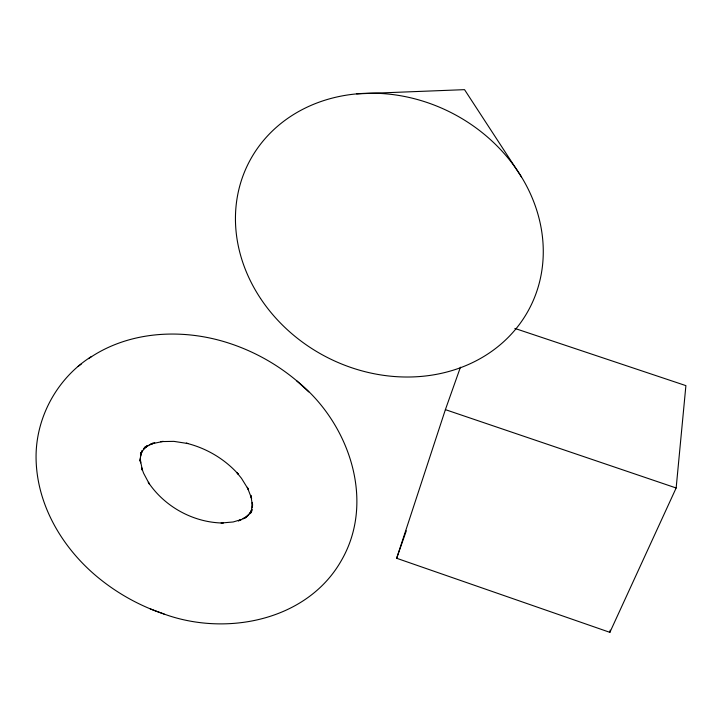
<?xml version="1.0" encoding="UTF-8"?>
<svg xmlns="http://www.w3.org/2000/svg" width="722" height="722" viewBox="0 0 722 722"><rect width="100%" height="100%" fill="white"/><g stroke="black" fill="none" stroke-linecap="round" stroke-linejoin="round"><path stroke-width="1.08" d="M460.446 367.191L445.393 409.636L396.658 558.268L609.873 632.346L676.153 487.982L685.9 385.629L514.858 328.42M252.592 504.66L252.231 507.458L252.33 502.431L252.51 506.068L250.85 495.364L251.617 498.514L247.33 487.296L248.503 489.687L241.491 478.325L237.105 472.928L238.26 474.164C224.605 458.903 206.212 448.064 186.339 443.209L187.792 443.525L173.885 441.368L160.474 441.602L163.298 441.386L151.494 443.849L154.752 442.884L149.58 444.842L152.784 443.2L144.806 447.297L148.163 445.573L143.967 448.389L147.053 446.061L143.407 449.219L146.151 446.295L140.438 453.606L142.55 450.456L140.483 454.553L142.144 450.889L140.546 456.385L140.844 452.856L140.131 461.223L140.42 457.82L140.582 462.901L140.267 459.688L142.405 470.356L141.575 467.685L143.597 473.208L149.319 483.975L148.281 482.251C164.661 506.88 193.622 522.692 223.215 523.026L221.076 523.026L233.152 521.979L241.211 519.587L238.368 520.905L246.067 517.349L243.061 518.739L248.341 515.156L245.751 517.701L251.888 510.752L249.532 514.019L251.843 510.075M609.873 632.346L610.189 630.116M252.574 504.678L250.778 513.017L251.951 509.2L250.164 513.441L251.418 510.914M396.658 558.268L406.287 530.832M91.622 356.415C56.758 378.256 34.972 418.688 36.1 459.806C37.3 507.539 64.691 551.527 101.649 580.389L102.253 580.867C120.583 595.154 141.286 606.318 163.298 613.763L164.156 614.079C225.959 636.596 307.094 620.947 341.353 560.552C376.135 500.481 348.591 422.442 297.184 381.234L296.507 380.62C276.463 363.816 253.187 350.964 228.296 342.95L227.25 342.616C181.773 328.212 128.606 330.965 88.58 358.653M78.12 366.397L81.243 364.096M356.659 93.878L464.535 89.654L521.546 177.098M445.393 409.636L676.153 487.982M150.302 608.926L164.156 614.079M308.781 391.911L296.507 380.62M260.579 298.511A158.136 137.171 27.5 0 0 526.726 313.384A158.136 137.171 27.5 0 0 380.756 93.463A158.136 137.171 27.5 0 0 260.579 298.511"/></g></svg>
